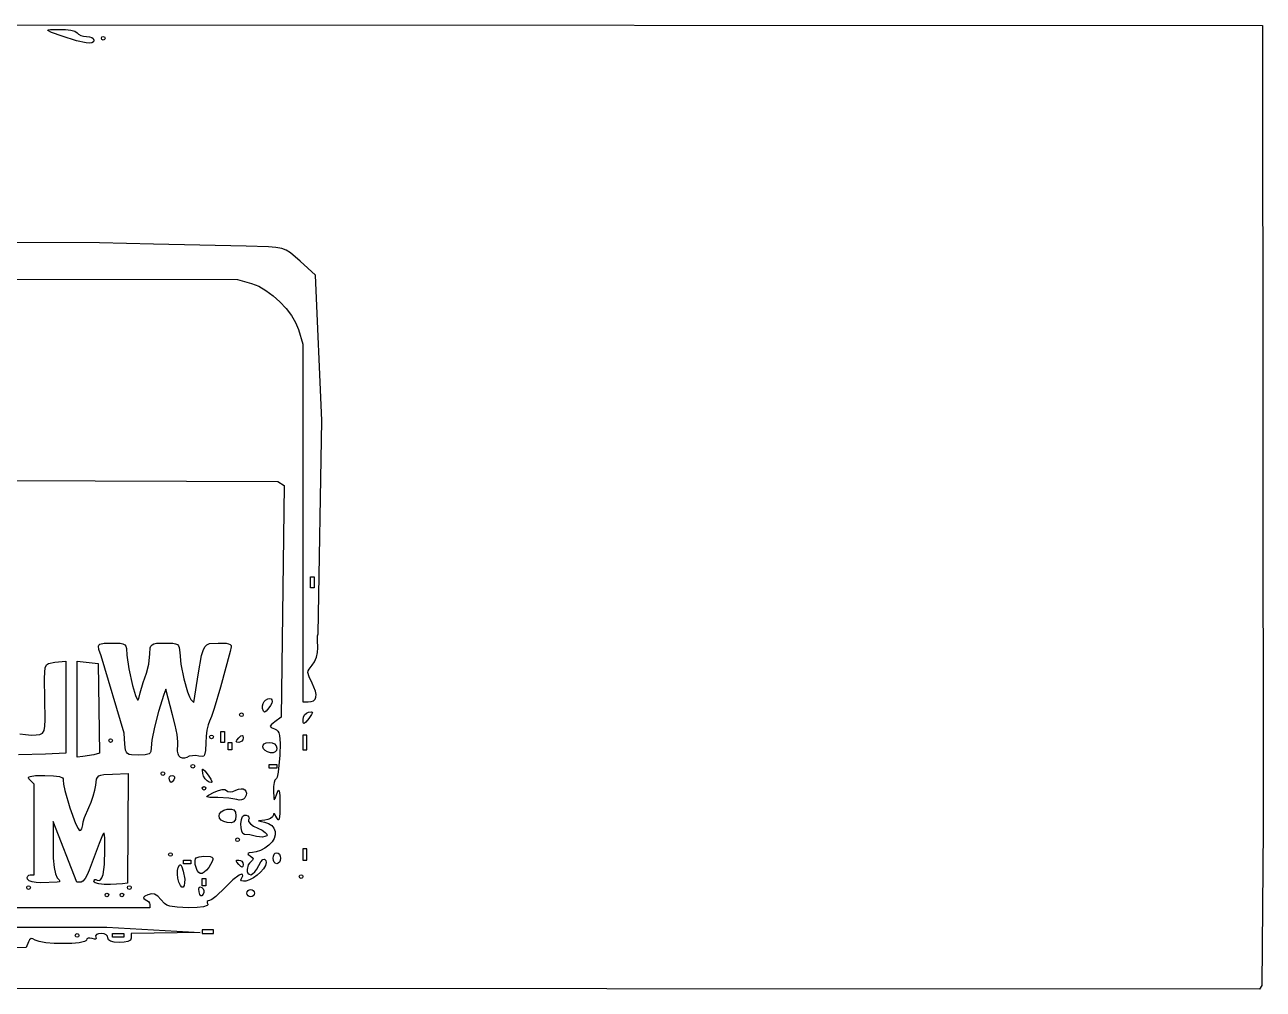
# Model space of a CAD drawing. Extents: x 73.9 to 125.1, y 101.6 to 117.
# Drawn here: x 105.7 to 125.12, y 101.81 to 116.94 of the extents above; entities that cross this region are included whole.
import ezdxf

# ---------------------------------------------------------------- set-up
doc = ezdxf.new("R2010")
doc.units = 0
doc.layers.add('LAYER_1', color=7, linetype='CONTINUOUS')

msp = doc.modelspace()

# ---------------------------------------------------------------- linework, layer by layer
at = {"layer": 'LAYER_1'}
for points in [[(105.404, 116.943), (125.112, 116.934), (125.123, 104.327), (125.102, 101.869), (125.064, 101.809), (73.874, 101.835)], [(88.752, 112.968), (109.034, 112.948), (109.254, 112.883), (109.365, 112.839), (109.479, 112.774), (109.591, 112.692), (109.698, 112.596), (109.795, 112.491), (109.878, 112.381), (109.945, 112.269), (109.989, 112.159), (110.059, 111.929), (110.059, 106.318), (110.143, 106.318), (110.19, 106.322), (110.226, 106.337), (110.25, 106.36), (110.263, 106.392), (110.265, 106.434), (110.256, 106.484), (110.204, 106.61), (110.155, 106.711), (110.138, 106.778), (110.143, 106.806), (110.156, 106.833), (110.206, 106.895), (110.243, 106.949), (110.271, 107.018), (110.289, 107.092), (110.292, 107.164), (110.287, 107.288), (110.29, 107.356), (110.3, 107.385), (110.357, 110.731), (110.257, 113.012), (110.014, 113.235), (109.864, 113.364), (109.798, 113.404), (109.726, 113.432), (109.636, 113.449), (109.52, 113.459), (109.168, 113.468), (107.717, 113.499), (106.868, 113.52), (102.456, 113.529)], [(88.164, 109.856), (109.667, 109.775), (109.767, 109.714), (109.72, 106.08), (109.618, 106.006), (109.564, 105.965), (109.546, 105.938), (109.563, 105.917), (109.615, 105.895), (109.643, 105.881), (109.665, 105.861), (109.682, 105.832), (109.693, 105.793), (109.703, 105.673), (109.698, 105.482), (109.673, 105.216), (109.655, 105.136), (109.645, 105.114), (109.636, 105.106), (109.619, 105.091), (109.606, 105.051), (109.598, 104.991), (109.596, 104.919), (109.601, 104.818), (109.608, 104.779), (109.623, 104.8), (109.649, 104.875), (109.672, 104.929), (109.68, 104.933), (109.686, 104.921), (109.695, 104.847), (109.698, 104.702), (109.696, 104.563), (109.687, 104.485), (109.681, 104.468), (109.672, 104.465), (109.649, 104.5), (109.612, 104.561), (109.6, 104.563), (109.595, 104.544), (109.583, 104.515), (109.553, 104.49), (109.51, 104.472), (109.459, 104.464), (109.36, 104.454), (109.456, 104.431), (109.521, 104.41), (109.571, 104.378), (109.605, 104.335), (109.623, 104.286), (109.624, 104.232), (109.608, 104.176), (109.574, 104.121), (109.522, 104.068), (109.46, 104.024), (109.391, 103.988), (109.325, 103.963), (109.269, 103.953), (109.217, 103.95), (109.194, 103.94), (109.199, 103.925), (109.231, 103.901), (109.263, 103.876), (109.276, 103.854), (109.27, 103.833), (109.245, 103.812), (109.219, 103.789), (109.199, 103.759), (109.182, 103.69), (109.185, 103.658), (109.196, 103.631), (109.214, 103.613), (109.24, 103.606), (109.269, 103.618), (109.303, 103.649), (109.337, 103.695), (109.368, 103.752), (109.399, 103.81), (109.428, 103.843), (109.455, 103.85), (109.477, 103.832), (109.484, 103.796), (109.47, 103.75), (109.439, 103.699), (109.395, 103.647), (109.342, 103.598), (109.283, 103.556), (109.222, 103.524), (109.164, 103.507), (109.125, 103.505), (109.098, 103.512), (109.087, 103.527), (109.093, 103.548), (109.114, 103.59), (109.113, 103.611), (109.094, 103.613), (109.059, 103.598), (108.958, 103.524), (108.837, 103.404), (108.691, 103.262), (108.632, 103.218), (108.593, 103.202), (108.572, 103.198), (108.559, 103.185), (108.557, 103.167), (108.566, 103.145), (108.568, 103.132), (108.558, 103.121), (108.502, 103.103), (108.402, 103.092), (108.262, 103.089), (108.088, 103.095), (107.97, 103.115), (107.926, 103.131), (107.89, 103.153), (107.829, 103.215), (107.781, 103.269), (107.733, 103.3), (107.682, 103.307), (107.625, 103.292), (107.581, 103.271), (107.559, 103.251), (107.561, 103.234), (107.585, 103.22), (107.637, 103.185), (107.652, 103.162), (107.658, 103.14), (107.658, 103.087), (89.75, 103.087)], [(105.62, 105.818), (105.707, 105.804), (105.801, 105.798), (105.876, 105.8), (105.932, 105.807), (105.972, 105.828), (105.998, 105.869), (106.012, 105.936), (106.017, 106.036), (106.011, 106.361), (106.004, 106.686), (106.008, 106.787), (106.018, 106.855), (106.037, 106.898), (106.068, 106.922), (106.168, 106.94), (106.341, 106.957), (106.341, 105.515), (106.019, 105.498), (105.598, 105.49)], [(90.238, 102.784), (106.985, 102.783), (108.449, 102.702), (107.365, 102.683), (107.365, 102.611), (107.352, 102.582), (107.313, 102.559), (107.253, 102.546), (107.175, 102.541), (107.097, 102.547), (107.04, 102.562), (107.007, 102.585), (106.999, 102.614), (106.996, 102.641), (106.974, 102.663), (106.939, 102.678), (106.894, 102.683), (106.85, 102.679), (106.819, 102.666), (106.804, 102.648), (106.809, 102.626), (106.816, 102.606), (106.808, 102.595), (106.787, 102.594), (106.754, 102.603), (106.718, 102.612), (106.689, 102.611), (106.67, 102.6), (106.663, 102.58), (106.655, 102.567), (106.632, 102.556), (106.551, 102.538), (106.434, 102.528), (106.297, 102.525), (106.155, 102.529), (106.025, 102.54), (105.921, 102.557), (105.858, 102.582), (105.824, 102.602), (105.795, 102.604), (105.771, 102.587), (105.752, 102.551), (105.718, 102.464), (104.234, 102.448)]]:
    msp.add_lwpolyline(points, dxfattribs=at)
for points in [[(106.282, 116.763), (106.117, 116.823), (106.057, 116.854), (106.065, 116.862), (106.097, 116.867), (106.235, 116.871), (106.333, 116.868), (106.419, 116.857), (106.483, 116.84), (106.516, 116.818), (106.539, 116.795), (106.575, 116.777), (106.619, 116.765), (106.666, 116.76), (106.71, 116.756), (106.747, 116.743), (106.771, 116.725), (106.78, 116.702), (106.773, 116.677), (106.75, 116.661), (106.713, 116.654), (106.66, 116.657), (106.505, 116.691)], [(106.897, 116.731), (106.906, 116.752), (106.926, 116.76), (106.947, 116.752), (106.956, 116.731), (106.947, 116.711), (106.926, 116.702), (106.906, 116.711)], [(110.235, 108.106), (110.176, 108.106), (110.176, 108.222), (110.176, 108.279), (110.235, 108.279), (110.235, 108.164)], [(108.237, 105.448), (108.202, 105.434), (108.168, 105.433), (108.139, 105.445), (108.115, 105.47), (108.1, 105.503), (108.091, 105.544), (108.09, 105.586), (108.097, 105.625), (108.099, 105.691), (108.084, 105.805), (108.055, 105.952), (108.015, 106.116), (107.907, 106.52), (107.878, 106.433), (107.796, 106.17), (107.729, 105.921), (107.687, 105.719), (107.676, 105.597), (107.674, 105.538), (107.664, 105.518), (107.646, 105.503), (107.586, 105.486), (107.483, 105.481), (107.372, 105.486), (107.335, 105.494), (107.308, 105.509), (107.29, 105.53), (107.278, 105.561), (107.267, 105.654), (107.255, 105.827), (106.892, 107.039), (106.858, 107.14), (106.85, 107.191), (106.858, 107.209), (106.874, 107.222), (106.941, 107.237), (107.06, 107.241), (107.192, 107.237), (107.234, 107.229), (107.263, 107.214), (107.281, 107.192), (107.292, 107.158), (107.299, 107.053), (107.326, 106.836), (107.385, 106.577), (107.432, 106.416), (107.462, 106.35), (107.473, 106.35), (107.483, 106.369), (107.508, 106.462), (107.553, 106.623), (107.604, 106.768), (107.642, 106.911), (107.658, 107.07), (107.664, 107.165), (107.674, 107.195), (107.693, 107.216), (107.721, 107.229), (107.763, 107.237), (107.892, 107.241), (108.019, 107.237), (108.06, 107.229), (108.089, 107.217), (108.109, 107.199), (108.12, 107.173), (108.127, 107.093), (108.146, 106.911), (108.193, 106.681), (108.25, 106.474), (108.278, 106.4), (108.303, 106.357), (108.346, 106.31), (108.422, 106.775), (108.47, 107.044), (108.493, 107.127), (108.518, 107.183), (108.551, 107.216), (108.595, 107.234), (108.73, 107.241), (108.854, 107.237), (108.893, 107.231), (108.918, 107.221), (108.932, 107.205), (108.936, 107.182), (108.92, 107.111), (108.766, 106.548), (108.669, 106.213), (108.626, 106.089), (108.594, 106.016), (108.572, 105.958), (108.554, 105.875), (108.541, 105.778), (108.537, 105.677), (108.533, 105.554), (108.517, 105.486), (108.503, 105.469), (108.483, 105.461), (108.426, 105.467), (108.377, 105.475), (108.325, 105.474), (108.276, 105.465)], [(106.868, 105.513), (106.78, 105.489), (106.604, 105.459), (106.516, 105.452), (106.516, 106.957), (106.848, 106.923)], [(109.526, 106.224), (109.482, 106.175), (109.455, 106.158), (109.438, 106.172), (109.426, 106.217), (109.425, 106.255), (109.433, 106.292), (109.45, 106.324), (109.474, 106.347), (109.51, 106.364), (109.539, 106.37), (109.56, 106.364), (109.573, 106.349), (109.576, 106.326), (109.57, 106.296), (109.553, 106.262)], [(109.122, 106.116), (109.114, 106.095), (109.093, 106.087), (109.072, 106.095), (109.064, 106.116), (109.072, 106.136), (109.093, 106.145), (109.114, 106.136)], [(110.061, 106.041), (110.067, 106.081), (110.086, 106.116), (110.114, 106.142), (110.148, 106.157), (110.193, 106.162), (110.204, 106.159), (110.208, 106.151), (110.194, 106.119), (110.15, 106.058), (110.104, 106.001), (110.078, 105.98), (110.07, 105.982), (110.065, 105.994)], [(107.073, 105.712), (107.064, 105.692), (107.043, 105.683), (107.023, 105.692), (107.014, 105.712), (107.023, 105.732), (107.043, 105.741), (107.064, 105.732)], [(108.654, 105.77), (108.645, 105.749), (108.624, 105.741), (108.604, 105.749), (108.595, 105.77), (108.604, 105.79), (108.624, 105.798), (108.645, 105.79)], [(108.829, 105.683), (108.771, 105.683), (108.771, 105.798), (108.771, 105.856), (108.829, 105.856), (108.829, 105.741)], [(109.122, 105.752), (109.117, 105.725), (109.101, 105.703), (109.079, 105.689), (109.052, 105.683), (109.021, 105.686), (109.011, 105.698), (109.021, 105.719), (109.052, 105.752), (109.086, 105.783), (109.107, 105.793), (109.119, 105.783)], [(110.059, 105.568), (110.118, 105.568), (110.118, 105.683), (110.118, 105.798), (110.059, 105.798), (110.059, 105.683)], [(108.946, 105.568), (108.888, 105.568), (108.888, 105.683), (108.946, 105.683)], [(109.649, 105.592), (109.642, 105.557), (109.622, 105.532), (109.591, 105.519), (109.552, 105.52), (109.502, 105.535), (109.466, 105.558), (109.442, 105.584), (109.431, 105.612), (109.433, 105.639), (109.45, 105.662), (109.481, 105.677), (109.527, 105.683), (109.577, 105.676), (109.615, 105.658), (109.64, 105.629)], [(108.361, 105.308), (108.352, 105.288), (108.332, 105.279), (108.311, 105.288), (108.302, 105.308), (108.311, 105.328), (108.332, 105.337), (108.352, 105.328)], [(109.649, 105.279), (109.532, 105.279), (109.532, 105.337), (109.649, 105.337)], [(107.307, 103.491), (107.307, 103.476), (107.229, 103.463), (107.043, 103.452), (106.941, 103.452), (106.857, 103.461), (106.801, 103.477), (106.785, 103.487), (106.78, 103.499), (106.784, 103.518), (106.795, 103.529), (106.812, 103.531), (106.832, 103.523), (106.861, 103.515), (106.886, 103.527), (106.907, 103.558), (106.924, 103.609), (106.947, 103.768), (106.953, 104), (106.95, 104.186), (106.94, 104.258), (106.929, 104.254), (106.913, 104.225), (106.861, 104.097), (106.707, 103.678), (106.677, 103.605), (106.643, 103.546), (106.608, 103.506), (106.578, 103.491), (106.513, 103.491), (106.141, 104.443), (106.139, 104.036), (106.143, 103.865), (106.156, 103.722), (106.178, 103.618), (106.206, 103.56), (106.237, 103.526), (106.247, 103.505), (106.237, 103.494), (106.206, 103.491), (105.949, 103.48), (105.875, 103.482), (105.81, 103.493), (105.763, 103.512), (105.739, 103.538), (105.735, 103.564), (105.742, 103.586), (105.757, 103.601), (105.78, 103.606), (105.843, 103.606), (105.843, 105.025), (105.773, 105.095), (105.757, 105.113), (105.753, 105.128), (105.761, 105.14), (105.781, 105.149), (105.864, 105.161), (106.01, 105.164), (106.148, 105.16), (106.24, 105.147), (106.29, 105.124), (106.3, 105.109), (106.3, 105.091), (106.302, 105.029), (106.323, 104.926), (106.401, 104.658), (106.493, 104.409), (106.532, 104.329), (106.548, 104.306), (106.56, 104.298), (106.577, 104.306), (106.591, 104.325), (106.604, 104.388), (106.612, 104.437), (106.632, 104.505), (106.7, 104.659), (106.738, 104.744), (106.771, 104.838), (106.796, 104.931), (106.809, 105.011), (106.823, 105.104), (106.836, 105.134), (106.858, 105.156), (106.89, 105.17), (106.934, 105.179), (107.07, 105.186), (107.317, 105.192)], [(107.892, 105.193), (107.884, 105.172), (107.863, 105.164), (107.843, 105.172), (107.834, 105.193), (107.843, 105.213), (107.863, 105.222), (107.884, 105.213)], [(108.032, 105.095), (108.009, 105.064), (107.992, 105.054), (107.978, 105.064), (107.965, 105.095), (107.961, 105.121), (107.968, 105.144), (107.984, 105.158), (108.008, 105.164), (108.031, 105.158), (108.043, 105.144), (108.043, 105.122)], [(108.57, 105.171), (108.613, 105.107), (108.631, 105.07), (108.63, 105.059), (108.622, 105.055), (108.589, 105.06), (108.556, 105.079), (108.526, 105.111), (108.502, 105.152), (108.488, 105.197), (108.482, 105.249), (108.484, 105.26), (108.491, 105.262), (108.519, 105.237)], [(108.537, 104.962), (108.528, 104.942), (108.507, 104.933), (108.487, 104.942), (108.478, 104.962), (108.487, 104.982), (108.507, 104.991), (108.528, 104.982)], [(109.149, 104.814), (109.127, 104.792), (109.096, 104.78), (109.06, 104.777), (109.024, 104.785), (108.899, 104.808), (108.722, 104.818), (108.6, 104.82), (108.554, 104.829), (108.558, 104.838), (108.578, 104.853), (108.667, 104.901), (108.734, 104.93), (108.792, 104.945), (108.836, 104.945), (108.861, 104.929), (108.883, 104.911), (108.916, 104.905), (108.957, 104.913), (109.005, 104.933), (109.049, 104.951), (109.088, 104.956), (109.121, 104.952), (109.148, 104.938), (109.165, 104.916), (109.172, 104.887), (109.167, 104.852)], [(109.005, 104.529), (108.999, 104.471), (108.977, 104.436), (108.937, 104.421), (108.873, 104.424), (108.817, 104.439), (108.777, 104.464), (108.753, 104.495), (108.745, 104.529), (108.753, 104.564), (108.777, 104.595), (108.817, 104.619), (108.873, 104.634), (108.937, 104.637), (108.977, 104.623), (108.999, 104.588)], [(109.491, 104.219), (109.464, 104.205), (109.425, 104.198), (109.378, 104.199), (109.329, 104.208), (109.225, 104.23), (109.144, 104.24), (109.119, 104.253), (109.099, 104.289), (109.088, 104.341), (109.086, 104.404), (109.094, 104.471), (109.111, 104.518), (109.136, 104.542), (109.167, 104.543), (109.193, 104.53), (109.209, 104.511), (109.214, 104.488), (109.206, 104.466), (109.207, 104.439), (109.235, 104.406), (109.286, 104.37), (109.353, 104.337), (109.42, 104.304), (109.468, 104.271), (109.493, 104.242), (109.496, 104.229)], [(109.064, 104.154), (109.055, 104.134), (109.034, 104.125), (109.014, 104.134), (109.005, 104.154), (109.014, 104.175), (109.034, 104.183), (109.055, 104.175)], [(108.01, 103.923), (108.001, 103.903), (107.98, 103.895), (107.96, 103.903), (107.951, 103.923), (107.96, 103.944), (107.98, 103.952), (108.001, 103.944)], [(109.591, 103.866), (109.595, 103.899), (109.608, 103.927), (109.626, 103.945), (109.649, 103.952), (109.672, 103.945), (109.69, 103.927), (109.703, 103.899), (109.708, 103.866), (109.703, 103.832), (109.69, 103.805), (109.672, 103.786), (109.649, 103.779), (109.626, 103.786), (109.608, 103.805), (109.595, 103.832)], [(110.059, 103.837), (110.118, 103.837), (110.118, 103.952), (110.118, 104.01), (110.059, 104.01), (110.059, 103.895)], [(108.195, 103.438), (108.179, 103.41), (108.16, 103.409), (108.139, 103.436), (108.115, 103.492), (108.098, 103.552), (108.09, 103.614), (108.092, 103.672), (108.103, 103.718), (108.124, 103.755), (108.134, 103.761), (108.143, 103.759), (108.162, 103.73), (108.183, 103.664), (108.204, 103.538), (108.203, 103.481)], [(108.302, 103.779), (108.185, 103.779), (108.185, 103.837), (108.302, 103.837)], [(108.581, 103.721), (108.548, 103.678), (108.512, 103.645), (108.478, 103.627), (108.449, 103.625), (108.425, 103.642), (108.402, 103.675), (108.383, 103.719), (108.371, 103.769), (108.369, 103.831), (108.375, 103.853), (108.386, 103.87), (108.429, 103.889), (108.503, 103.895), (108.602, 103.89), (108.63, 103.881), (108.644, 103.867), (108.646, 103.845), (108.635, 103.815)], [(109.122, 103.768), (109.119, 103.737), (109.107, 103.727), (109.086, 103.737), (109.052, 103.768), (109.021, 103.801), (109.011, 103.823), (109.021, 103.834), (109.052, 103.837), (109.079, 103.831), (109.101, 103.817), (109.117, 103.795)], [(110, 103.577), (110.009, 103.598), (110.03, 103.606), (110.05, 103.598), (110.059, 103.577), (110.05, 103.557), (110.03, 103.548), (110.009, 103.557)], [(105.784, 103.404), (105.776, 103.384), (105.755, 103.375), (105.734, 103.384), (105.726, 103.404), (105.734, 103.425), (105.755, 103.433), (105.776, 103.425)], [(107.365, 103.404), (107.357, 103.384), (107.336, 103.375), (107.315, 103.384), (107.307, 103.404), (107.315, 103.425), (107.336, 103.433), (107.357, 103.425)], [(108.495, 103.299), (108.474, 103.276), (108.457, 103.275), (108.442, 103.296), (108.43, 103.339), (108.425, 103.382), (108.431, 103.408), (108.447, 103.417), (108.473, 103.407), (108.495, 103.386), (108.507, 103.359), (108.507, 103.329)], [(108.537, 103.433), (108.478, 103.433), (108.478, 103.548), (108.537, 103.548)], [(109.181, 103.318), (109.185, 103.34), (109.198, 103.358), (109.217, 103.371), (109.239, 103.375), (109.262, 103.371), (109.281, 103.358), (109.293, 103.34), (109.298, 103.318), (109.293, 103.295), (109.281, 103.277), (109.262, 103.265), (109.239, 103.26), (109.217, 103.265), (109.198, 103.277), (109.185, 103.295)], [(107.014, 103.289), (107.006, 103.268), (106.985, 103.26), (106.964, 103.268), (106.956, 103.289), (106.964, 103.309), (106.985, 103.318), (107.006, 103.309)], [(107.248, 103.289), (107.24, 103.268), (107.219, 103.26), (107.198, 103.268), (107.19, 103.289), (107.198, 103.309), (107.219, 103.318), (107.24, 103.309)], [(106.546, 102.654), (106.537, 102.634), (106.516, 102.625), (106.496, 102.634), (106.487, 102.654), (106.496, 102.675), (106.516, 102.683), (106.537, 102.675)], [(107.248, 102.625), (107.131, 102.625), (107.073, 102.625), (107.073, 102.683), (107.19, 102.683), (107.248, 102.683)], [(108.478, 102.683), (108.595, 102.683), (108.654, 102.683), (108.654, 102.741), (108.537, 102.741), (108.478, 102.741)]]:
    msp.add_lwpolyline(points, close=True, dxfattribs=at)

doc.saveas('drawing.dxf')
